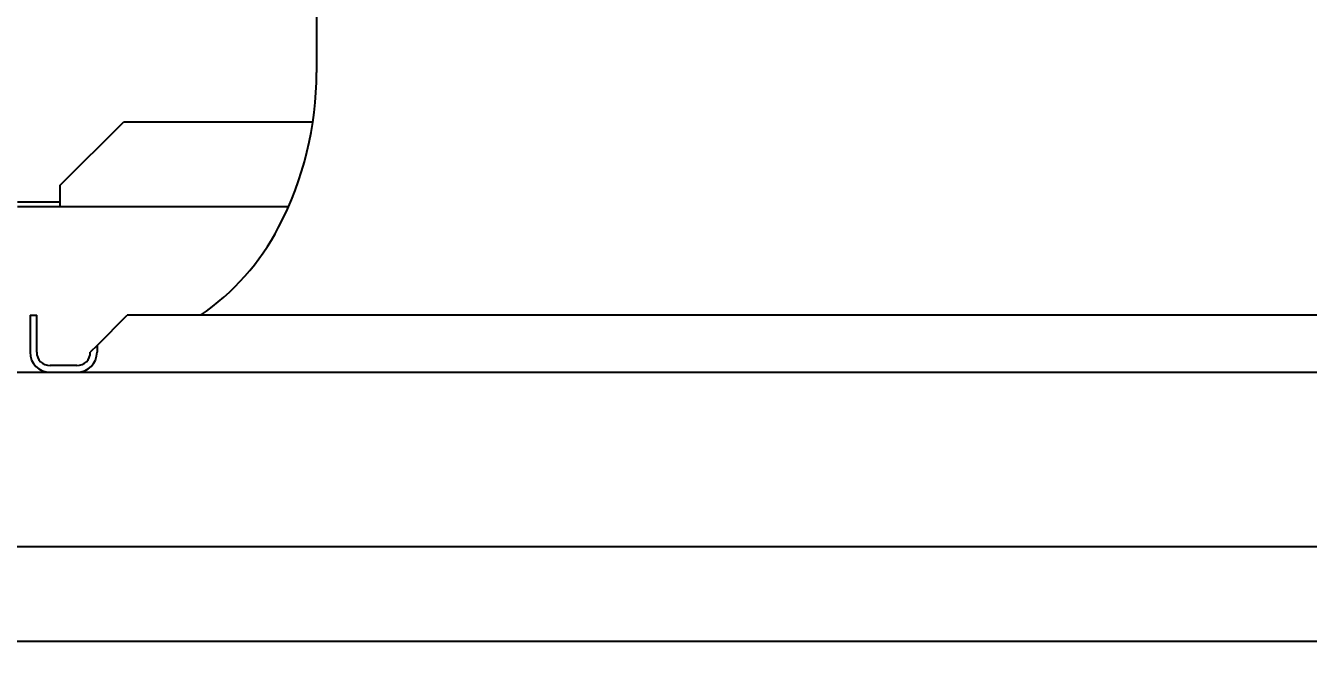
# Model space of a CAD drawing. Header units: millimetres. Extents: x 16200 to 32328, y 19251 to 29476.
# Drawn here: x 16529.91 to 16544.98, y 19593.11 to 19600.61 of the extents above; entities that cross this region are included whole.
import ezdxf

# ---------------------------------------------------------------- set-up
doc = ezdxf.new("R2010")
doc.units = ezdxf.units.MM
doc.header["$LTSCALE"] = 5
doc.layers.add('UNIT', color=6, linetype='Continuous')
doc.layers.add('WS-NO-CONTROL', color=3, linetype='Continuous')
doc.styles.add('SUBMITTAL', font='romans.shx', dxfattribs={"width": 0.75})
doc.dimstyles.new('SUBMITTAL', dxfattribs={"dimtxt": 0.09375, "dimasz": 0.09375, "dimexe": 0.03125, "dimexo": 0.0625, "dimgap": 0.0625, "dimtad": 0, "dimdec": 4, "dimzin": 4, "dimdsep": 46, "dimlunit": 4, "dimtxsty": 'SUBMITTAL', "dimcen": 0.09375, "dimclre": 6, "dimadec": 0, "dimazin": 0, "dimtfac": 1, "dimtdec": 0, "dimtofl": 0, "dimtmove": 0, "dimatfit": 3, "dimfxl": 0, "dimfrac": 2, "dimtolj": 1, "dimtzin": 4, "dimarcsym": 0})

# ---------------------------------------------------------------- blocks, each defined once
blk = doc.blocks.new('*D114')
at = {"layer": 'WS-NO-CONTROL', "color": 6, "lineweight": -2}
for p, q in [((16518.623, 19596.089), (16518.623, 19622.446)), ((16525.393, 19595.712), (16525.393, 19622.446))]:
    blk.add_line(p, q, dxfattribs=at)
at = {"layer": 'WS-NO-CONTROL', "color": 3, "lineweight": -2}
for p, q in [((16514.073, 19619.846), (16509.523, 19619.846)), ((16529.943, 19619.846), (16534.493, 19619.846))]:
    blk.add_line(p, q, dxfattribs=at)
at = {"layer": 'WS-NO-CONTROL', "color": 3}
for points in [[(16514.073, 19620.604), (16514.073, 19619.088), (16518.623, 19619.846)], [(16529.943, 19620.604), (16529.943, 19619.088), (16525.393, 19619.846)]]:
    blk.add_solid(points, dxfattribs=at)
at = {"layer": 'WS-NO-CONTROL', "color": 3, "insert": (16498.473, 19619.846), "char_height": 4.55, "attachment_point": 5, "style": 'SUBMITTAL'}
blk.add_mtext('\\A1;6 3/4"', dxfattribs=at)

msp = doc.modelspace()

# ---------------------------------------------------------------- linework, layer by layer
at = {"layer": 'UNIT'}
for p, q in [((16533.331, 19602.8051), (16533.331, 19600.0641)), ((16530.3164, 19598.734), (16531.0664, 19599.484)), ((16531.0664, 19599.484), (16533.288, 19599.484)), ((16530.3164, 19598.734), (16530.3164, 19598.484)), ((16529.8164, 19598.542), (16530.3164, 19598.542)), ((16533, 19598.484), (16529.8164, 19598.484)), ((16529.9649, 19597.2113), (16530.0436, 19597.2113)), ((16529.9649, 19597.2113), (16529.9649, 19596.7782)), ((16530.0436, 19596.7782), (16530.0436, 19597.2113)), ((16530.7523, 19596.857), (16531.1066, 19597.2113)), ((16567.0121, 19597.2113), (16531.1066, 19597.2113)), ((16530.7523, 19596.857), (16530.6735, 19596.7782)), ((16530.7523, 19596.857), (16530.7523, 19596.7782)), ((16530.5161, 19596.6207), (16530.2011, 19596.6207)), ((16525.4344, 19596.542), (16619.9344, 19596.542)), ((16619.9344, 19594.4924), (16525.4344, 19594.4924)), ((16529.6844, 19593.3829), (16615.6844, 19593.3829))]:
    msp.add_line(p, q, dxfattribs=at)
for centre, radius, start, end in [((16529.394, 19600.0641), 3.937, 332.49816, 0), ((16530.3718, 19599.5551), 2.8346, 304.22448, 332.49816), ((16530.2011, 19596.7782), 0.2362, 180, 270), ((16530.2011, 19596.7782), 0.1575, 180, 270), ((16530.5161, 19596.7782), 0.1575, 270, 0), ((16530.5161, 19596.7782), 0.2362, 270, 0)]:
    msp.add_arc(centre, radius, start, end, dxfattribs=at)

# ---------------------------------------------------------------- dimensions: what is measured, and where the dimension line sits
at = {"layer": 'WS-NO-CONTROL', "color": 3}
dim = msp.add_linear_dim(base=(16518.6227, 19619.846), p1=(16525.3927, 19593.1124), p2=(16518.6227, 19593.4895), dimstyle='SUBMITTAL', override={"dimscale": 65, "dimtxt": 0.07, "dimasz": 0.07, "dimexe": 0.04, "dimexo": 0.04, "dimgap": 0.03125, "dimdec": 3, "dimzin": 3, "dimclrd": 3, "dimclrt": 3, "dimtdec": 3, "dimtix": 1}, dxfattribs=at)
dim.commit()
dim.dimension.update_dxf_attribs({"geometry": '*D114', "text_midpoint": (16498.4727, 19619.846), "dimtype": 160})

doc.saveas('drawing.dxf')
